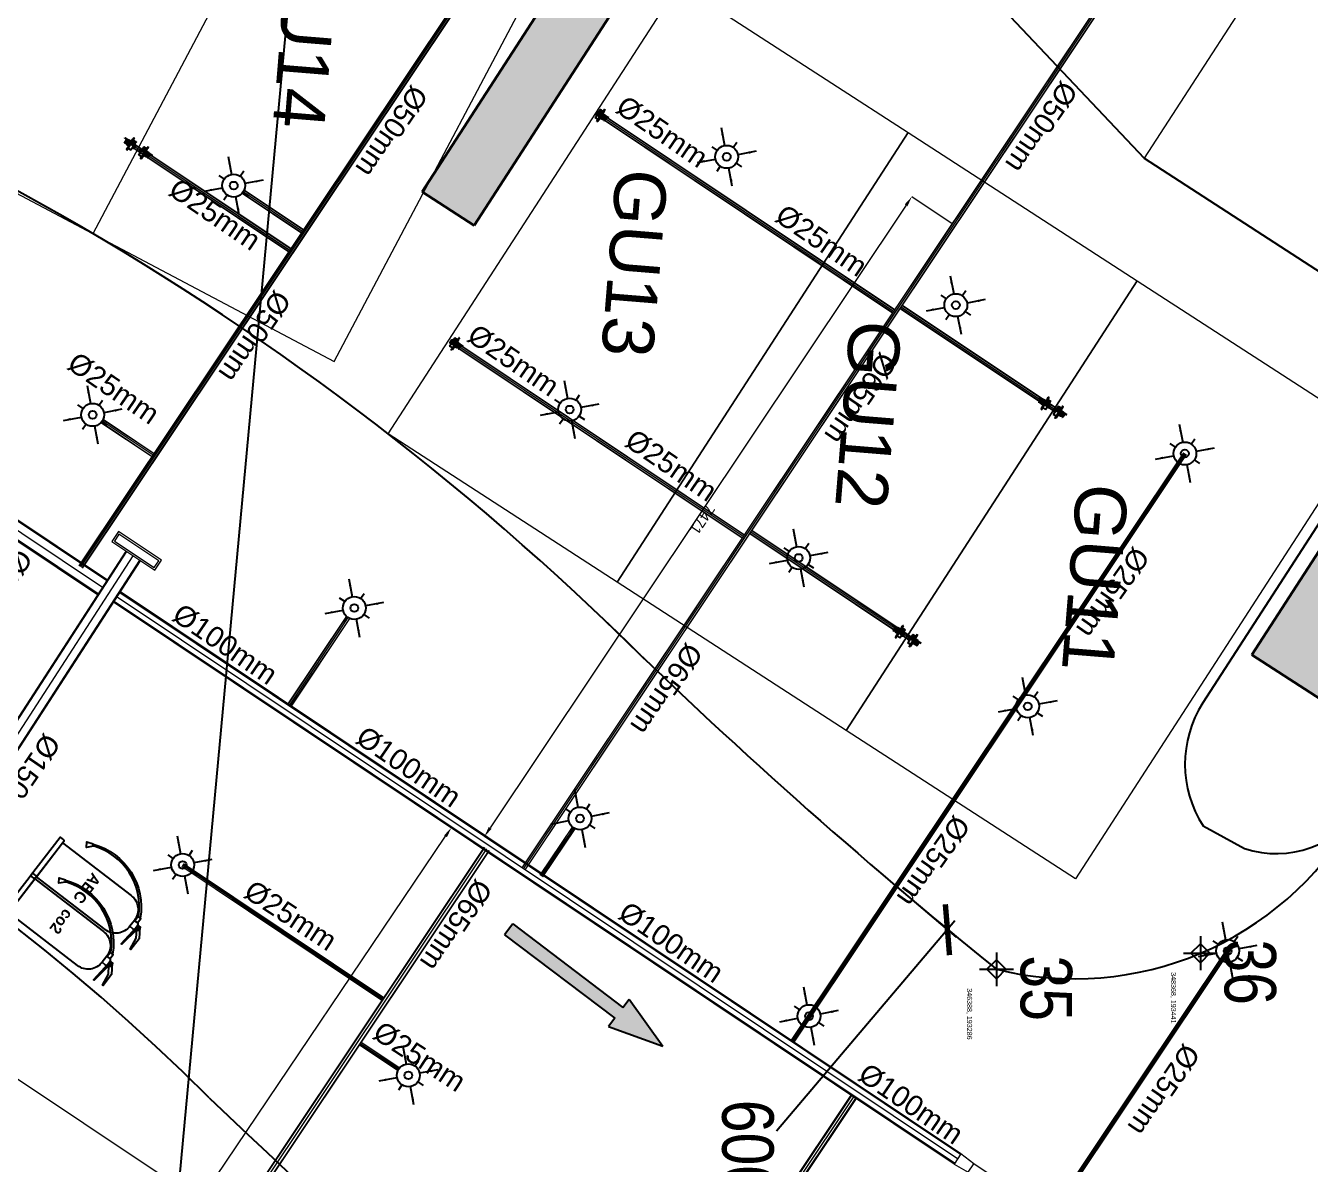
# Model space of a CAD drawing. Header units: inches. Extents: x 257070 to 799932, y -17980 to 269260.
# Drawn here: x 336961 to 349436, y 191393 to 202446 of the extents above; entities that cross this region are included whole.
import ezdxf

# ---------------------------------------------------------------- set-up
doc = ezdxf.new("R2010")
doc.units = ezdxf.units.IN
doc.header["$MEASUREMENT"] = 0
doc.header["$PDMODE"] = 99
doc.header["$PDSIZE"] = 100
for name, color, linetype in [('0-AES-F-SPRINKLER', 10, 'Continuous'), ('0-F-AES-FIRE EXTINGUISHER', 1, 'Continuous'), ("0_AES_DUCT MARKING'", 53, 'Continuous'), ('basement-1 r.c.c.$0$DSP_R.C.C. HATCH', 253, 'Continuous'), ('basement1_AP$0$A-_ROAD----_E-_-', 2, 'Continuous'), ('DSP_MISCELANEOUS', 252, 'Continuous'), ('DSP_TREE CO-ORDINATES', 206, 'Continuous')]:
    doc.layers.add(name, color=color, linetype=linetype)
for name, color, linetype, lineweight in [('0-AES-F-SPRINKLER PIPE', 10, 'Continuous', 15), ('07--DIM-2', 2, 'Continuous', 25), ('E--CONCRETE-4', 4, 'Continuous', 40), ('E--CONCRETE-SHADE', 253, 'Continuous', 20)]:
    doc.layers.add(name, color=color, linetype=linetype, lineweight=lineweight)
doc.layers.add('CORE - G', color=7, linetype='Continuous', lineweight=9, true_color=0xf4e08b)
doc.styles.add('CG', font='GOTHICB.TTF')
doc.styles.get("Standard").update_dxf_attribs({"font": 'arial.ttf'})
doc.styles.add('TEXT style 175', font='GOTHIC.TTF')
doc.styles.add('TEXT style 200', font='ARIALN.TTF')
doc.styles.add('TEXT style 75', font='ARIALN.TTF')
doc.dimstyles.new('75', dxfattribs={"dimscale": 1.5, "dimtxt": 200, "dimasz": 113, "dimexe": 113, "dimexo": 0, "dimgap": 25, "dimtad": 0, "dimdec": 0, "dimrnd": 5, "dimzin": 0, "dimdsep": 46, "dimtxsty": 'TEXT style 75', "dimblk": 'ARCHTICK', "dimcen": 0.09, "dimdle": 113, "dimclrd": 8, "dimclre": 8, "dimclrt": 256, "dimadec": 0, "dimazin": 0, "dimtfac": 1, "dimtdec": 0, "dimtofl": 0, "dimtmove": 1, "dimatfit": 3, "dimldrblk": 'OPEN90', "dimfxl": 0, "dimtolj": 1, "dimtzin": 0, "dimarcsym": 0})
doc.dimstyles.new('AES-PLUMBING', dxfattribs={"dimtxt": 100, "dimasz": 100, "dimexe": 0, "dimexo": 0, "dimgap": 0.01, "dimtad": 1, "dimdec": 0, "dimdsep": 46, "dimtxsty": 'Standard', "dimcen": 10, "dimclrd": 7, "dimclre": 7, "dimclrt": 7, "dimadec": 0, "dimazin": 0, "dimtfac": 1, "dimtdec": 0, "dimtmove": 0, "dimatfit": 3, "dimfxl": 1, "dimlwd": -1, "dimlwe": -1, "dimarcsym": 1})
doc.dimstyles.new('ISO-25', dxfattribs={"dimtxt": 2.5, "dimasz": 2.5, "dimexe": 1.25, "dimexo": 0.625, "dimtad": 1, "dimtxsty": 'Standard', "dimcen": 2.5, "dimadec": 0, "dimazin": 0, "dimtfac": 1, "dimtmove": 0, "dimatfit": 3, "dimfxl": 1, "dimarcsym": 0})

# ---------------------------------------------------------------- blocks, each defined once
blk = doc.blocks.new('_ArchTick')
at = {"color": 0, "linetype": 'ByBlock', "const_width": 0.15}
blk.add_lwpolyline([(-0.5, -0.5), (0.5, 0.5)], dxfattribs=at)
blk = doc.blocks.new('*D261')
at = {"layer": '07--DIM-2', "color": 251, "lineweight": -2, "ltscale": 1000, "transparency": 16777216}
for p, q in [((345421, 194086), (345998, 193597)), ((345985, 193756), (344251, 191713)), ((341957, 189009), (343691, 191052)), ((341540, 189511), (342116, 189022))]:
    blk.add_line(p, q, dxfattribs=at)
at = {"layer": 'DEFPOINTS', "color": 0, "ltscale": 1000, "transparency": 16777216}
for p in [(345421, 194086, 0), (345912, 193670), (341540, 189511, 0)]:
    blk.add_point(p, dxfattribs=at)
at = {"layer": '07--DIM-2', "color": 251, "lineweight": -2, "ltscale": 1000, "transparency": 16777216, "xscale": 350, "yscale": 350, "zscale": 350}
for p, rotation in [((345912, 193670), 49.68983864817059), ((342030, 189095), 229.6898386481706)]:
    blk.add_blockref('_ArchTick', p, dxfattribs=dict(at, rotation=rotation))
at = {"layer": '07--DIM-2', "ltscale": 1000, "transparency": 16777216, "insert": (343971, 191382), "char_height": 500, "attachment_point": 5, "rotation": 270, "style": 'TEXT style 75'}
blk.add_mtext('\\A1;6000', dxfattribs=at)
blk = doc.blocks.new('_Open90')
at = {"color": 0, "linetype": 'ByBlock', "lineweight": -2}
for p, q in [((-0.5, 0.5), (0, 0)), ((0, 0), (-1, 0)), ((0, 0), (-0.5, -0.5))]:
    blk.add_line(p, q, dxfattribs=at)
blk = doc.blocks.new('basement1_AP$0$AR-DIR-A')
h = blk.add_hatch()
h.set_pattern_fill('ANSI31', color=8)
h.paths.add_polyline_path([(158, -458), (26, -458), (26, -1800), (-74, -1800), (92, -2335), (258, -1800), (158, -1800)])
at = {"layer": 'DSP_MISCELANEOUS', "color": 8}
for p, q in [((158, -458), (26, -458)), ((26, -458), (26, -1800)), ((158, -458), (158, -1800)), ((26, -1800), (-74, -1800)), ((-74, -1800), (92, -2335)), ((258, -1800), (92, -2335)), ((158, -1800), (258, -1800))]:
    blk.add_line(p, q, dxfattribs=at)
blk = doc.blocks.new('*U473')
at = {"layer": 'DSP_TREE CO-ORDINATES', "color": 162}
for p, q in [((0, -329), (0, 329)), ((-329, 0), (329, 0))]:
    blk.add_line(p, q, dxfattribs=at)
at = {"layer": 'DSP_TREE CO-ORDINATES', "color": 162, "ltscale": 3.5}
blk.add_lwpolyline([(-185, 0), (0, 185), (185, 0), (0, -184), (-185, 0)], dxfattribs=at)
at = {"layer": 'DEFPOINTS', "style": 'TEXT style 175'}
blk.add_attdef('CORDINATE', (367, -572), '', height=100, dxfattribs=at)
at = {"layer": 'DSP_TREE CO-ORDINATES', "color": 164, "style": 'TEXT style 200'}
blk.add_attdef('NO.', (-270, 470), '', height=1000, dxfattribs=at)
blk = doc.blocks.new('*U475')
at = {"layer": 'DSP_TREE CO-ORDINATES', "color": 162}
for p, q in [((0, -329), (0, 329)), ((-329, 0), (329, 0))]:
    blk.add_line(p, q, dxfattribs=at)
at = {"layer": 'DSP_TREE CO-ORDINATES', "color": 162, "ltscale": 3.5}
blk.add_lwpolyline([(-185, 0), (0, 185), (185, 0), (0, -184), (-185, 0)], dxfattribs=at)
at = {"layer": 'DEFPOINTS', "style": 'TEXT style 175'}
blk.add_attdef('CORDINATE', (367, -572), '', height=100, dxfattribs=at)
at = {"layer": 'DSP_TREE CO-ORDINATES', "color": 164, "style": 'TEXT style 200'}
blk.add_attdef('NO.', (-270, 470), '', height=1000, dxfattribs=at)
blk = doc.blocks.new('A$C3CA070F1')
at = {"layer": '0-AES-F-SPRINKLER'}
h = blk.add_hatch(dxfattribs=at)
h.set_pattern_fill('ANSI31', color=3, scale=0.196883, angle=-34.2335, style=0)
h.set_pattern_definition([(100.766483, (49937.1607, 174049.7081), (1.474466316, 0.280375668), [])])
edge = h.paths.add_edge_path()
edge.add_line((-1, 85), (-1, 84))
edge.add_line((-1, 84), (-6, 84))
edge.add_ellipse((-7, 82), major_axis=(-1.42, -0.27), ratio=1, start_angle=257, end_angle=315)
edge.add_line((-8, 83), (-15, 72))
edge.add_ellipse((-12, 70), major_axis=(-4.25, -0.81), ratio=1, start_angle=-45, end_angle=45)
edge.add_line((-14, 66), (14, 47))
edge.add_line((14, 47), (13, 46))
edge.add_line((13, 46), (-15, 65))
edge.add_ellipse((-12, 70), major_axis=(-5.52, -1.05), ratio=1, start_angle=-45, end_angle=45, ccw=False)
edge.add_line((-16, 73), (-9, 84))
edge.add_ellipse((-7, 82), major_axis=(-2.69, -0.51), ratio=1, start_angle=257, end_angle=315, ccw=False)
edge.add_line((-6, 85), (-1, 85))
h = blk.add_hatch(dxfattribs=at)
h.set_pattern_fill('ANSI31', color=3, scale=0.196883, angle=-124.2335, style=0)
h.set_pattern_definition([(190.766483, (49937.1607, 174049.7081), (-0.280375668, 1.474466316), [])])
edge = h.paths.add_edge_path()
edge.add_line((-1, 54), (7, 48))
edge.add_line((7, 48), (8, 49))
edge.add_line((8, 49), (0, 55))
edge.add_ellipse((-2, 52), major_axis=(-0.69, 3.63), ratio=1, start_angle=315, end_angle=405)
edge.add_line((-6, 54), (-14, 41))
edge.add_ellipse((-11, 39), major_axis=(-0.69, 3.63), ratio=1, start_angle=45, end_angle=135)
edge.add_line((-13, 36), (-9, 33))
edge.add_ellipse((-10, 32), major_axis=(-0.27, 1.42), ratio=1, start_angle=225, end_angle=315, ccw=False)
edge.add_line((-9, 31), (-10, 30))
edge.add_line((-10, 30), (-8, 29))
edge.add_line((-8, 29), (-7, 30))
edge.add_ellipse((-10, 32), major_axis=(-3.3, -0.63), ratio=1, start_angle=135, end_angle=225)
edge.add_line((-8, 35), (-12, 38))
edge.add_ellipse((-11, 39), major_axis=(-1.75, -0.33), ratio=1, start_angle=-45, end_angle=45, ccw=False)
edge.add_line((-13, 40), (-4, 53))
edge.add_ellipse((-2, 52), major_axis=(-1.75, -0.33), ratio=1, start_angle=225, end_angle=315, ccw=False)
at = {"layer": '0-AES-F-SPRINKLER', "color": 3}
for p, q in [((-98, 39), (-97, 43)), ((-98, 38), (-98, 39)), ((-98, 39), (-98, 39)), ((-98, 39), (-98, 39)), ((-98, 37), (-98, 38)), ((-98, 38), (-98, 38)), ((-98, 38), (-98, 38)), ((-98, 38), (-98, 38)), ((-98, 38), (-98, 38)), ((-98, 38), (-98, 38)), ((-98, 38), (-98, 38)), ((-98, 38), (-98, 38)), ((-98, 38), (-98, 38)), ((-98, 38), (-98, 38)), ((-96, 37), (-98, 37)), ((-98, 37), (-98, 37)), ((-98, 37), (-98, 37)), ((-98, 37), (-98, 37)), ((-98, 37), (-98, 37)), ((-98, 37), (-98, 37)), ((-98, 37), (-98, 37)), ((-98, 37), (-98, 37)), ((-98, 37), (-98, 37)), ((-98, 37), (-98, 37)), ((-98, 37), (-98, 37)), ((-98, 37), (-98, 37)), ((-98, 37), (-98, 37)), ((-98, 37), (-98, 37)), ((-98, 37), (-98, 37)), ((-98, 37), (-98, 37)), ((-98, 37), (-98, 37)), ((-97, 37), (-98, 37)), ((-98, 37), (-98, 37)), ((-98, 37), (-98, 37)), ((-98, 37), (-98, 37)), ((-98, 37), (-98, 37)), ((-98, 37), (-98, 37)), ((-98, 37), (-98, 37)), ((-98, 37), (-98, 37)), ((-98, 37), (-98, 37)), ((-98, 37), (-98, 37)), ((-98, 37), (-98, 37)), ((-98, 37), (-98, 37)), ((-98, 37), (-98, 37)), ((-98, 37), (-98, 37)), ((-97, 45), (-79, 71)), ((-96, 40), (-97, 40)), ((-97, 40), (-97, 40)), ((-97, 40), (-97, 40)), ((-97, 40), (-97, 39)), ((-97, 39), (-97, 39)), ((-97, 39), (-97, 39)), ((-97, 39), (-97, 39)), ((-97, 39), (-97, 39)), ((-97, 39), (-97, 39)), ((-97, 39), (-97, 39)), ((-97, 39), (-97, 39)), ((-97, 39), (-97, 38)), ((-97, 38), (-97, 38)), ((-97, 38), (-97, 38)), ((-97, 38), (-97, 38)), ((-97, 38), (-97, 38)), ((-97, 38), (-97, 38)), ((-97, 38), (-97, 38)), ((-97, 38), (-97, 38)), ((-97, 38), (-97, 38)), ((-97, 38), (-97, 38)), ((-97, 38), (-97, 38)), ((-97, 38), (-97, 37)), ((-97, 37), (-97, 37)), ((-97, 37), (-97, 37)), ((-97, 37), (-97, 37)), ((-95, 46), (-96, 42)), ((-96, 42), (-96, 42)), ((-96, 42), (-96, 41)), ((-96, 41), (-96, 41)), ((-96, 41), (-96, 41)), ((-96, 41), (-96, 41)), ((-96, 41), (-96, 41)), ((-96, 41), (-96, 41)), ((-96, 41), (-96, 41)), ((-96, 41), (-96, 41)), ((-96, 41), (-96, 41)), ((-96, 41), (-96, 40)), ((-96, 40), (-96, 40)), ((-96, 40), (-96, 40)), ((-96, 40), (-96, 40)), ((-96, 40), (-96, 40)), ((-95, 37), (-96, 37)), ((-96, 37), (-96, 37)), ((-96, 37), (-96, 37)), ((-96, 37), (-96, 37)), ((-96, 37), (-96, 37)), ((-94, 38), (-95, 38)), ((-95, 38), (-95, 38)), ((-95, 38), (-95, 38)), ((-95, 38), (-95, 38)), ((-95, 38), (-95, 38)), ((-95, 38), (-95, 38)), ((-95, 38), (-95, 38)), ((-95, 38), (-95, 38)), ((-95, 38), (-95, 38)), ((-95, 38), (-95, 37)), ((-95, 37), (-95, 37)), ((-95, 37), (-95, 37)), ((-95, 37), (-95, 37)), ((-95, 37), (-95, 37)), ((-95, 37), (-95, 37)), ((-95, 37), (-95, 37)), ((-95, 37), (-95, 37)), ((-95, 37), (-95, 37)), ((-95, 37), (-95, 37)), ((-95, 37), (-95, 37)), ((-95, 37), (-95, 37)), ((-95, 37), (-95, 37)), ((-95, 37), (-95, 37)), ((-95, 37), (-95, 37)), ((-95, 37), (-95, 37)), ((-95, 37), (-95, 37)), ((-94, 88), (-93, 90)), ((-72, 73), (-94, 88)), ((-94, 43), (-94, 48)), ((-93, 43), (-94, 43)), ((-94, 43), (-94, 43)), ((-94, 43), (-94, 43)), ((-94, 43), (-94, 43)), ((-94, 43), (-94, 43)), ((-94, 43), (-94, 41)), ((-94, 43), (-94, 43)), ((-94, 43), (-94, 43)), ((-94, 43), (-94, 43)), ((-94, 43), (-94, 43)), ((-94, 43), (-94, 43)), ((-94, 43), (-94, 43)), ((-94, 43), (-94, 43)), ((-94, 43), (-94, 43)), ((-94, 43), (-94, 43)), ((-94, 43), (-94, 43)), ((-94, 43), (-94, 43)), ((-94, 41), (-94, 41)), ((-94, 41), (-94, 41)), ((-94, 41), (-94, 41)), ((-94, 41), (-94, 41)), ((-94, 41), (-94, 41)), ((-94, 41), (-94, 41)), ((-94, 41), (-94, 41)), ((-94, 41), (-94, 40)), ((-94, 40), (-94, 40)), ((-94, 40), (-94, 40)), ((-94, 40), (-94, 40)), ((-94, 40), (-94, 40)), ((-94, 40), (-94, 40)), ((-94, 40), (-94, 40)), ((-94, 40), (-94, 40)), ((-94, 40), (-94, 39)), ((-94, 39), (-94, 39)), ((-94, 39), (-94, 39)), ((-94, 39), (-94, 39)), ((-94, 39), (-94, 39)), ((-94, 39), (-94, 39)), ((-94, 39), (-94, 39)), ((-94, 39), (-94, 39)), ((-94, 39), (-94, 38)), ((-93, 90), (-59, 67)), ((-93, 47), (-93, 49)), ((-91, 47), (-93, 43)), ((-93, 46), (-93, 47)), ((-92, 46), (-93, 46)), ((-93, 46), (-93, 46)), ((-93, 46), (-93, 46)), ((-93, 46), (-93, 46)), ((-93, 46), (-93, 46)), ((-93, 46), (-93, 46)), ((-93, 46), (-93, 46)), ((-93, 46), (-93, 46)), ((-93, 46), (-93, 46)), ((-93, 46), (-93, 46)), ((-93, 46), (-93, 46)), ((-93, 46), (-93, 46)), ((-93, 46), (-93, 46)), ((-93, 46), (-93, 46)), ((-93, 46), (-93, 46)), ((-93, 46), (-93, 46)), ((-93, 46), (-93, 46)), ((-93, 46), (-93, 46)), ((-93, 46), (-93, 46)), ((-93, 46), (-93, 46)), ((-91, 42), (-93, 43)), ((-93, 43), (-93, 43)), ((-93, 43), (-93, 43)), ((-93, 43), (-93, 43)), ((-93, 43), (-93, 43)), ((-93, 43), (-93, 43)), ((-93, 43), (-93, 43)), ((-93, 43), (-93, 43)), ((-93, 43), (-93, 43)), ((-93, 43), (-93, 43)), ((-93, 43), (-93, 43)), ((-93, 43), (-93, 43)), ((-93, 43), (-93, 43)), ((-93, 43), (-93, 43)), ((-93, 43), (-93, 43)), ((-93, 43), (-93, 43)), ((-93, 43), (-93, 43)), ((-93, 43), (-93, 43)), ((-93, 43), (-93, 43)), ((-93, 43), (-93, 43)), ((-93, 43), (-93, 43)), ((-93, 43), (-93, 43)), ((-93, 43), (-93, 43)), ((-85, 66), (-92, 55)), ((-90, 50), (-92, 46)), ((-92, 46), (-92, 46)), ((-92, 46), (-92, 46)), ((-92, 46), (-92, 46)), ((-92, 46), (-92, 46)), ((-92, 46), (-92, 46)), ((-90, 47), (-91, 47)), ((-90, 43), (-91, 42)), ((-91, 42), (-91, 42)), ((-91, 42), (-91, 42)), ((-91, 42), (-91, 42)), ((-91, 42), (-91, 42)), ((-91, 42), (-91, 42)), ((-91, 42), (-91, 42)), ((-91, 42), (-91, 42)), ((-91, 42), (-91, 42)), ((-91, 42), (-91, 42)), ((-91, 42), (-91, 42)), ((-91, 42), (-91, 42)), ((-91, 42), (-91, 42)), ((-91, 42), (-91, 42)), ((-91, 42), (-91, 42)), ((-91, 42), (-91, 42)), ((-88, 57), (-90, 49)), ((-89, 54), (-90, 51)), ((-90, 50), (-90, 50)), ((-88, 47), (-90, 43)), ((-90, 47), (-88, 47)), ((-90, 43), (-90, 43)), ((-90, 43), (-90, 43)), ((-90, 43), (-90, 43)), ((-89, 55), (-89, 55)), ((-88, 46), (-88, 47)), ((-87, 59), (-87, 59)), ((-87, 59), (-87, 59)), ((-86, 57), (-87, 49)), ((-87, 49), (-83, 28)), ((-85, 58), (-85, 58)), ((-77, 43), (-85, 49)), ((-83, 28), (-60, 9)), ((-77, 70), (-82, 63)), ((-80, 66), (-82, 67)), ((-45, 31), (-81, -23)), ((-78, 63), (-80, 65)), ((-79, 71), (-77, 70)), ((-71, 26), (-79, 31)), ((-57, 13), (-79, 28)), ((-70, 64), (-78, 63)), ((-78, -29), (-40, 27)), ((-69, 55), (-75, 59)), ((-66, 54), (-74, 42)), ((-74, 42), (-71, 26)), ((-73, 44), (-71, 43)), ((-69, 47), (-72, 43)), ((-71, 43), (-70, 43)), ((-71, 26), (-55, 15)), ((-70, 43), (-66, 49)), ((-66, 50), (-68, 52)), ((-61, 65), (-67, 69)), ((-62, 66), (-67, 65)), ((-50, 57), (-66, 54)), ((-66, 49), (-66, 50)), ((-47, 28), (-63, 40)), ((-59, 67), (-61, 65)), ((-57, 67), (-60, 66)), ((-60, 44), (-42, 32)), ((-50, 57), (-58, 62)), ((-19, 46), (-57, 67)), ((-17, 37), (-55, 63)), ((-29, 42), (-50, 57)), ((-13, 9), (-45, 31)), ((-36, 42), (-44, 30)), ((-43, 33), (-35, 46)), ((-39, -30), (-13, 9)), ((-37, 25), (-28, 38)), ((-35, 41), (-36, 42)), ((-32, 32), (-35, 39)), ((-30, 52), (-16, 73)), ((-29, 20), (-17, 37)), ((-28, 38), (-26, 40)), ((-21, 32), (-28, 37)), ((-23, 16), (-12, 33)), ((-1, 26), (-23, -9)), ((-22, 15), (-12, 31)), ((-9, 32), (-21, 14)), ((2, 24), (-20, -11)), ((-20, -8), (-1, 22)), ((-17, 37), (-19, 46)), ((-19, 13), (-10, 29)), ((-7, 30), (-18, 12)), ((-17, 37), (-17, 37)), ((4, 22), (-17, -13)), ((-17, -10), (1, 20)), ((-16, 73), (-9, 84)), ((-16, 11), (-7, 27)), ((-8, 83), (-15, 72)), ((13, 46), (-15, 65)), ((-4, 28), (-15, 10)), ((-1, 84), (-14, 66)), ((-14, 66), (14, 47)), ((-6, 54), (-14, 41)), ((-12, 33), (-14, 33)), ((-14, -15), (7, 20)), ((-14, -12), (4, 18)), ((-13, 40), (-4, 53)), ((-13, 36), (-9, 33)), ((-13, 9), (-4, 24)), ((-2, 34), (-12, 41)), ((-8, 35), (-12, 38)), ((-12, 31), (-12, 33)), ((-9, 32), (-12, 31)), ((7, 16), (-11, -13)), ((-10, 29), (-9, 32)), ((-9, 31), (-10, 30)), ((-7, 30), (-10, 29)), ((-10, 30), (-8, 29)), ((9, 17), (-10, -14)), ((-9, -13), (9, 13)), ((-8, 29), (-7, 30)), ((8, 49), (-7, 27)), ((-7, 27), (-7, 30)), ((-4, 28), (-7, 27)), ((-6, 85), (-1, 85)), ((-1, 84), (-6, 84)), ((5, 44), (-5, 51)), ((-4, 24), (-4, 28)), ((-1, 26), (-4, 24)), ((-1, 85), (-1, 84)), ((-1, 54), (7, 48)), ((13, 46), (-1, 25)), ((-1, 22), (-1, 26)), ((2, 24), (-1, 22)), ((8, 49), (0, 55)), ((1, 20), (2, 24)), ((4, 22), (1, 20)), ((4, 18), (4, 22)), ((7, 20), (4, 18)), ((7, 48), (8, 49)), ((7, 16), (7, 20)), ((9, 17), (7, 16)), ((9, 15), (9, 17)), ((14, 47), (13, 46)), ((-82, -25), (-80, -30)), ((-80, -30), (-78, -29)), ((-66, -11), (-39, -30)), ((-23, -7), (-23, -9)), ((-23, -9), (-20, -8)), ((-20, -8), (-20, -11)), ((-20, -11), (-17, -10)), ((-17, -10), (-17, -13)), ((-17, -13), (-14, -12)), ((-14, -12), (-14, -15)), ((-14, -15), (-11, -13)), ((-11, -13), (-11, -14)), ((-11, -14), (-11, -14))]:
    blk.add_line(p, q, dxfattribs=at)
for centre, major_axis, start_param, end_param in [((-95, 43), (-0.41, 2.13), 0.784914, 1.034983), ((-95, 43), (-2.74, -0.52), -0.560204, -0.324923), ((-93, 46), (-0.51, 2.68), 0.787914, 1.247507), ((-93, 48), (-1.75, -0.33), -0.775969, -0.160442), ((-91, 54), (-0.29, 1.52), 0.785398, 2.356194), ((-92, 49), (-0.33, 1.74), 0.791774, 1.412986), ((-89, 55), (-0.103, 0.54), 0.916881, 1.969618), ((-93, 51), (-3.09, -0.59), 2.526084, 2.789089), ((-95, 50), (-5.72, -1.09), 2.374727, 2.798549), ((-91, 55), (-0.33, 1.74), 4.197625, 4.773282), ((-84, 57), (-3.79, -0.72), -0.784768, -0.363877), ((-93, 50), (-5.72, -1.09), 2.377207, 2.798549), ((-80, 54), (-1.57, 8.26), 0.010205, 0.785398), ((-84, 56), (-0.35, 1.85), 0.785501, 1.132999), ((-83, 65), (-1.52, -0.29), 3.926991, 5.497787), ((-80, 54), (-5.9, -1.12), 4.155645, 5.497787), ((-80, 54), (-8.26, -1.57), 4.155621, 4.722594), ((-75, 68), (-8.26, -1.57), 1.014052, 3.151797), ((-75, 63), (-2.79, -0.53), -0.113999, 0.093951), ((-75, 68), (-1.12, 5.9), 2.584882, 5.497787), ((-75, 46), (-0.53, 2.79), 2.356194, 3.926991), ((-75, 68), (-1.57, 8.26), 4.722594, 5.497787), ((-70, 53), (-2.79, -0.53), 2.356194, 3.926991), ((-65, 44), (-3.72, -0.71), -0.403281, 1.321745), ((-65, 44), (-0.71, 3.72), 4.96144, 6.686466), ((-65, 37), (-0.56, 2.96), 5.497794, 6.034125), ((-59, 47), (-2.96, -0.56), 0.24906, 0.785391), ((-60, 60), (-2.83, -0.54), 3.926991, 4.712389), ((-33, 40), (-0.45, 2.36), 0.803442, 1.867502), ((-30, 39), (-2.79, -0.53), 2.356194, 3.926991), ((-24, 39), (-0.53, 2.79), 5.497787, 7.068583), ((-12, 70), (-5.52, -1.05), -0.785398, 0.785398), ((-15, 35), (-0.54, 2.83), 0.785398, 3.403392), ((-12, 70), (-4.25, -0.81), -0.785398, 0.785398), ((-11, 39), (-0.69, 3.63), 0.785398, 2.356194), ((-11, 39), (-1.75, -0.33), -0.785398, 0.785398), ((-7, 82), (-2.69, -0.51), 4.485496, 5.497787), ((-10, 32), (-0.27, 1.42), 3.926991, 5.497787), ((-7, 82), (-1.42, -0.27), 4.485496, 5.497787), ((-10, 32), (-3.3, -0.63), 2.356194, 3.926991), ((-2, 52), (-0.69, 3.63), 5.497787, 7.068583), ((-2, 52), (-1.75, -0.33), 3.926991, 5.497787), ((6, 14), (-0.54, 2.83), 3.926991, 4.712389), ((-79, -24), (-0.51, 2.69), 0.785398, 1.797689), ((-11, -11), (-2.83, -0.54), 1.570796, 2.356194)]:
    blk.add_ellipse(centre, major_axis=major_axis, ratio=1, start_param=start_param, end_param=end_param, dxfattribs=at)
at = {"layer": '0-AES-F-SPRINKLER', "color": 3, "extrusion": (0, 0, -1)}
for centre, major_axis, start_param, end_param in [((-86, 47), (-0.53, 2.79), -0.113999, 0.785398), ((-77, 34), (-0.54, 2.83), 3.926991, 4.712389)]:
    blk.add_ellipse(centre, major_axis=major_axis, ratio=1, start_param=start_param, end_param=end_param, dxfattribs=at)
blk = doc.blocks.new('*D658')
at = {"layer": '0-AES-F-SPRINKLER PIPE', "color": 7, "ltscale": 1000, "transparency": 16777216}
for p, q in [((345959, 200524), (345566, 200786)), ((345511, 200703), (341471, 194658)), ((341808, 194312), (341416, 194575))]:
    blk.add_line(p, q, dxfattribs=at)
for points in [[(345524, 200694), (345497, 200712), (345566, 200786)], [(341485, 194649), (341457, 194667), (341416, 194575)]]:
    blk.add_solid(points, dxfattribs=at)
at = {"layer": 'DEFPOINTS', "color": 0, "ltscale": 1000, "transparency": 16777216}
for p in [(345959, 200524, 0), (341416, 194575), (341808, 194312, 0)]:
    blk.add_point(p, dxfattribs=at)
at = {"layer": '0-AES-F-SPRINKLER PIPE', "color": 7, "ltscale": 1000, "transparency": 16777216, "insert": (343533, 197653), "char_height": 100, "attachment_point": 5, "rotation": 236.2486}
blk.add_mtext('7471', dxfattribs=at)
blk = doc.blocks.new('*D659')
at = {"layer": '0-AES-F-SPRINKLER PIPE', "color": 7, "ltscale": 1000, "transparency": 16777216}
for p, q in [((341445, 194423), (341094, 194660)), ((334791, 185316), (341038, 194577)), ((335086, 184996), (334735, 185234))]:
    blk.add_line(p, q, dxfattribs=at)
for points in [[(341052, 194568), (341024, 194586), (341094, 194660)], [(334804, 185307), (334777, 185326), (334735, 185234)]]:
    blk.add_solid(points, dxfattribs=at)
at = {"layer": 'DEFPOINTS', "color": 0, "ltscale": 1000, "transparency": 16777216}
for p in [(341094, 194660), (341445, 194423, 0), (335086, 184996, 0)]:
    blk.add_point(p, dxfattribs=at)
at = {"layer": '0-AES-F-SPRINKLER PIPE', "color": 7, "ltscale": 1000, "transparency": 16777216, "insert": (337957, 189918), "char_height": 100, "attachment_point": 5, "rotation": 235.9967}
blk.add_mtext('11371', dxfattribs=at)
blk = doc.blocks.new('A$C38B57D14')
at = {"color": 1}
for points in [[(331, 896.2), (325.1, 903.8), (325.1, 915.6), (402.4, 967.6), (507.6, 967.6), (508.4, 961.7), (412.4, 947.3), (356.4, 908.4), (344.9, 896.2), (331, 896.2)], [(356.4, 908.4), (518.9, 886.4), (518.2, 881.3), (344.9, 896.2)]]:
    blk.add_lwpolyline(points, dxfattribs=at)
for points in [[(325.1, 896.2), (356.4, 896.2), (356.4, 920.5), (325.1, 920.5)], [(311.4, 882.4), (269.9, 882.4), (269.9, 855.8), (311.4, 855.8)], [(34.7, 235), (51.3, 246.7), (89, 211), (54.8, 187.1)]]:
    blk.add_lwpolyline(points, close=True, dxfattribs=at)
blk.add_lwpolyline([(269.9, 858.3, 0.380099), (48.4, 244.6), (37.2, 236.7, -0.385151), (269.9, 876.8)], format="xyb", dxfattribs=at)
for points in [[(311.4, 851.3), (370.1, 851.3, -0.414214), (507.3, 714.2), (507.3, 41.9), (174.3, 41.9), (174.3, 714.2, -0.414214)], [(311.4, 851.3), (370.1, 851.3), (370.1, 882.4, 0.414214), (356.4, 896.2), (325.1, 896.2, 0.414214), (311.4, 882.4)], [(161, 41.9), (520.6, 41.9, -0.414214), (528.6, 33.8), (528.6, 0), (152.9, 0), (152.9, 33.8, -0.414214)]]:
    blk.add_lwpolyline(points, format="xyb", close=True, dxfattribs=at)
blk.add_circle((340.8, 908.4), 7.79, dxfattribs=at)
at = {"color": 7, "style": 'CG'}
blk.add_text('ABC', height=88.5, dxfattribs=at).set_placement((211.4, 364.3))
blk = doc.blocks.new('A$C1C2B0A82')
at = {"color": 1}
for points in [[(414, 1120), (407, 1130), (407, 1145), (503, 1209), (635, 1209), (636, 1202), (516, 1184), (446, 1135), (431, 1120), (414, 1120)], [(446, 1135), (649, 1108), (648, 1102), (431, 1120)]]:
    blk.add_lwpolyline(points, dxfattribs=at)
for points in [[(407, 1120), (446, 1120), (446, 1151), (407, 1151)], [(389, 1103), (338, 1103), (338, 1070), (389, 1070)], [(44, 294), (64, 308), (111, 264), (69, 234)]]:
    blk.add_lwpolyline(points, close=True, dxfattribs=at)
blk.add_lwpolyline([(338, 1073, 0.380099), (61, 306), (47, 296, -0.385151), (338, 1096)], format="xyb", dxfattribs=at)
for points in [[(389, 1064), (463, 1064, -0.414214), (634, 893), (634, 52), (218, 52), (218, 893, -0.414214)], [(389, 1064), (463, 1064), (463, 1103, 0.414214), (446, 1120), (407, 1120, 0.414214), (389, 1103)], [(201, 52), (651, 52, -0.414214), (661, 42), (661, 0), (191, 0), (191, 42, -0.414214)]]:
    blk.add_lwpolyline(points, format="xyb", close=True, dxfattribs=at)
blk.add_circle((426, 1135), 9.74, dxfattribs=at)
at = {"color": 7, "style": 'CG'}
blk.add_text('co2', height=110.6, dxfattribs=at).set_placement((264, 455))
blk = doc.blocks.new('*U603')
at = {"layer": '0-AES-F-SPRINKLER'}
for p, q in [((171672, 56809), (171672, 56871)), ((171562, 56699), (171500, 56699)), ((171783, 56699), (171845, 56699)), ((171672, 56588), (171672, 56526))]:
    blk.add_line(p, q, dxfattribs=at)
for radius in [111, 37.8]:
    blk.add_circle((171672, 56699), radius, dxfattribs=at)
at = {"layer": '0-AES-F-SPRINKLER PIPE'}
for points, override in [([(171468, 56903), (171594, 56777)], {"dimasz": 70, "dimtad": 0, "dimfxl": 13, "dimarcsym": 1}), ([(171877, 56903), (171751, 56777)], {"dimasz": 70, "dimtad": 0, "dimfxl": 13, "dimarcsym": 1}), ([(171468, 56494), (171594, 56620)], {"dimasz": 70, "dimtad": 0, "dimfxl": 13, "dimarcsym": 1}), ([(171877, 56494), (171751, 56620)], {"dimasz": 70, "dimgap": 0.625, "dimtad": 0, "dimfxl": 13, "dimarcsym": 1})]:
    blk.add_leader(points, dimstyle='ISO-25', override=override, dxfattribs=at)

msp = doc.modelspace()

# ---------------------------------------------------------------- hatches: boundary and pattern name
at = {"layer": 'E--CONCRETE-SHADE', "ltscale": 3.5}
h = msp.add_hatch(color=8, dxfattribs=at)
h.dxf.hatch_style = 1
h.paths.add_polyline_path([(350528.6, 196695.1), (349521.1, 197347.1), (348869.2, 196339.6), (349876.6, 195687.7)])

# ---------------------------------------------------------------- linework, layer by layer
at = {"layer": '0-AES-F-SPRINKLER PIPE', "ltscale": 1000}
for points in [[(337480.4, 197202), (346549.8, 210774.6)], [(337482.9, 197200.4), (346552.3, 210772.9)], [(337496.2, 197191.5), (346565.6, 210764)], [(337509.5, 197182.6), (346578.9, 210755.1)], [(337512, 197180.9), (346581.4, 210753.5)]]:
    msp.add_lwpolyline(points, dxfattribs=at)
at = {"layer": '0-AES-F-SPRINKLER PIPE', "ltscale": 1000, "elevation": 0}
for points in [[(341780.6, 194270.8), (352417.5, 210189.2)], [(341783.1, 194269.2), (352420, 210187.5)], [(341796.4, 194260.3), (352433.3, 210178.6)], [(341809.7, 194251.4), (352446.6, 210169.7)], [(341812.2, 194249.7), (352449.1, 210168.1)], [(345398.6, 199685.2), (342512.6, 201613.7)], [(345400.3, 199687.7), (342514.3, 201616.2)], [(345379.2, 199656.1), (342493.2, 201584.6)], [(345380.8, 199658.6), (342494.8, 201587.1)], [(345389.7, 199671.9), (342503.7, 201600.4)], [(339516.1, 200248.6), (338009.9, 201255.1)], [(339517.8, 200251.1), (338011.5, 201257.6)], [(339526.7, 200264.4), (338020.4, 201270.9)], [(339535.6, 200277.7), (338029.3, 201284.2)], [(339537.3, 200280.2), (338031, 201286.7)], [(339642.9, 200428.7), (339061.4, 200817.3)], [(339644.5, 200431.2), (339063.4, 200819.5)], [(339653.4, 200444.5), (339073.3, 200832.2)], [(339662.3, 200457.8), (339081.2, 200846.1)], [(339664, 200460.3), (339082.5, 200848.9)], [(346963.2, 198735.7), (345474.5, 199730.5)], [(337706.3, 196993.4), (333795, 199606.9)], [(337747.9, 197055.7), (333836.7, 199669.3)], [(337753.5, 197064), (333842.3, 199677.6)], [(346942.1, 198704.1), (345453.4, 199698.9)], [(346943.8, 198706.6), (345455.1, 199701.4)], [(346952.6, 198719.9), (345464, 199714.7)], [(346961.5, 198733.2), (345472.9, 199728)], [(337659, 196922.7), (333747.8, 199536.2)], [(337664.6, 196931), (333753.4, 199544.6)], [(343918.6, 197470.3), (341079.4, 199367.5)], [(343920.2, 197472.8), (341081.1, 199370)], [(343929.1, 197486.1), (341090, 199383.3)], [(343938, 197499.4), (341098.8, 199396.6)], [(343939.7, 197501.9), (341100.5, 199399.1)], [(338206.7, 198289), (337710.4, 198620.6)], [(338208.4, 198291.5), (337711.7, 198623.4)], [(338187.3, 198259.9), (337690.6, 198591.8)], [(338188.9, 198262.4), (337692.7, 198594)], [(338197.8, 198275.7), (337702.5, 198606.7)], [(348205, 198301.2), (344386.7, 192587.1)], [(348207.4, 198299.5), (344389.2, 192585.5)], [(348217.8, 198292.6), (344399.6, 192578.5)], [(348228.2, 198285.6), (344410, 192571.6)], [(348230.7, 198284), (344412.5, 192569.9)], [(345528.3, 196487), (343992.8, 197513)], [(345530, 196489.5), (343994.5, 197515.5)], [(345538.9, 196502.8), (344003.4, 197528.8)], [(345547.8, 196516.1), (344012.3, 197542.1)], [(345549.4, 196518.6), (344013.9, 197544.6)], [(334716.4, 192375.4), (337934.8, 197346.3)], [(334724.7, 192369.9), (337943.1, 197340.7)], [(334787.7, 192329.2), (338005.5, 197299.1)], [(334850.7, 192288.4), (338067.8, 197257.4)], [(334859.1, 192283), (338076.1, 197251.8)], [(346010, 191444.7), (337847.6, 196898.9)], [(346037.8, 191486.3), (337875.4, 196940.5)], [(346043.3, 191494.6), (337881, 196948.8)], [(345976.7, 191394.8), (337814.3, 196849)], [(345982.2, 191403.1), (337819.9, 196857.3)], [(340075.2, 196712.4), (339500.5, 195852.2)], [(340077.5, 196710.3), (339502.9, 195850.5)], [(340090.1, 196700.5), (339516.3, 195841.6)], [(340104.1, 196692.5), (339529.6, 195832.7)], [(340106.8, 196691.3), (339532.1, 195831.1)], [(341957.4, 194199), (342270.1, 194666.9)], [(341959.9, 194197.3), (342272.4, 194665)], [(341970.3, 194190.4), (342282.4, 194657.4)], [(341980.7, 194183.4), (342293.2, 194651.1)], [(341983.2, 194181.8), (342295.9, 194649.7)], [(341411.7, 194471.1), (330535.7, 178195)], [(341415.8, 194468.3), (330539.9, 178192.2)], [(341436.6, 194454.4), (330560.7, 178178.3)], [(341457.4, 194440.5), (330581.5, 178164.4)], [(341461.5, 194437.7), (330585.6, 178161.6)], [(338476.4, 194285.5), (340419.9, 192986.8)], [(338478.1, 194288), (340421.5, 192989.3)], [(338485, 194298.4), (340428.5, 192999.7)], [(338492, 194308.7), (340435.4, 193010.1)], [(338493.6, 194311.2), (340437.1, 193012.6)], [(346905.2, 190904.2), (348621, 193472)], [(346907.7, 190902.6), (348623.5, 193470.3)], [(346918.1, 190895.6), (348633.9, 193463.4)], [(346928.5, 190888.7), (348644.3, 193456.4)], [(346931, 190887), (348646.8, 193454.7)], [(340202.7, 192553.8), (340577.4, 192303.4)], [(340204.3, 192556.3), (340578.8, 192306.1)], [(340211.3, 192566.7), (340585.1, 192316.9)], [(340218.2, 192577.1), (340592.7, 192326.9)], [(340219.9, 192579.6), (340594.6, 192329.2)], [(344981.3, 192074.3), (334254.7, 176021.6)], [(344985.5, 192071.6), (334258.8, 176018.8)], [(345006.3, 192057.7), (334279.6, 176004.9)], [(345027.1, 192043.8), (334300.4, 175991)], [(345031.2, 192041), (334304.6, 175988.3)], [(352905.3, 186894.9), (346168, 191396.9)]]:
    msp.add_lwpolyline(points, dxfattribs=at)
for points in [[(337861.6, 197535.3), (337796.8, 197438.5), (338214.1, 197159.7), (338278.8, 197256.5)], [(337866.6, 197510.1), (337822, 197443.5), (338209.1, 197184.9), (338253.6, 197251.5)], [(346043.3, 191494.6), (345976.7, 191394.8), (346114.6, 191317), (346168, 191396.9)]]:
    msp.add_lwpolyline(points, close=True, dxfattribs=at)
at = {"layer": "0_AES_DUCT MARKING'", "color": 8, "ltscale": 1000, "elevation": 0}
msp.add_lwpolyline([(382871.4, 145550.2), (359207.8, 149542.2), (352014.4, 150789), (335057, 154640.4), (340402.1, 212269.8), (370135.7, 210518.8), (369602.5, 207000.9), (374671.8, 204130.4), (370214.5, 197493.2), (375636.2, 193382.1), (378257.7, 190692.1), (382265.2, 185269.9), (385374.4, 178905.6), (385114.3, 177722.2), (385164.3, 177118), (385637.4, 176816.9), (385815.7, 176697.7), (383681.6, 173505), (389309.4, 170146.8), (388243.4, 167865), (387643, 164257.8), (387476.5, 160161.5), (386508.8, 156163.9), (382676.6, 145662.8)], dxfattribs=at)
at = {"layer": 'basement-1 r.c.c.$0$DSP_R.C.C. HATCH', "color": 8}
msp.add_trace([(340810.7, 200833.5, 0), (341314.3, 200507.4, 0), (342441.2, 203351.7, 0), (342944.8, 203025.6, 0)], dxfattribs=at)
at = {"layer": 'basement1_AP$0$A-_ROAD----_E-_-', "color": 8, "elevation": 0}
msp.add_lwpolyline([(346181.4, 202896.7), (347821.7, 201160.2), (350636.9, 199337.5), (348392.5, 195871, 0.2940332), (348394.6, 194678.3), (348797.7, 194457.7, 0.3397269), (349945.7, 194865.5), (353626.9, 200558.5), (353628.7, 200554.9), (359820.7, 210111.5, -0.2699587), (361616.8, 211020.5), (365552, 210788.7)], format="xyb", dxfattribs=at)
at = {"layer": 'basement1_AP$0$A-_ROAD----_E-_-', "color": 8}
for centre, radius, start, end in [((323858.6, 177043.1, 0), 27129.2, 45.21221, 168.24385), ((323858.6, 177043.1, 0), 21129.2, 45.21221, 167.2963), ((380134.4, 235003.6, 0), 53658.6, 225.57717, 231.02985), ((329481, 180617.6, 0), 20688.1, 49.46277, 49.46601), ((347143.8, 196339.8, 0), 3146.5, 256.0957, 329.71176), ((380134.4, 235003.6, 0), 59658.6, 226.068971, 241.905566)]:
    msp.add_arc(centre, radius, start, end, dxfattribs=at)
at = {"layer": 'CORE - G', "color": 8, "ltscale": 25, "elevation": 0}
for points in [[(337702.2, 206262.1), (340044.8, 205023.4), (337614.1, 200426.4), (335271.4, 201665.2)], [(342387.5, 203784.6), (340044.8, 205023.4), (337614.1, 200426.4), (339956.8, 199187.7)], [(343306.9, 202848.7), (345531.3, 201408.4), (342705.2, 197043.4), (340480.7, 198483.7)], [(345531.3, 201408.4), (347755.8, 199968.2), (344929.7, 195603.2), (342705.2, 197043.4)], [(347755.8, 199968.2), (349980.3, 198528), (347154.1, 194163), (344929.7, 195603.2)], [(333904.5, 187952.1), (336107.8, 186479.8), (338996.9, 190803.4), (336793.6, 192275.7)]]:
    msp.add_lwpolyline(points, close=True, dxfattribs=at)
at = {"layer": 'CORE - G', "color": 8, "elevation": 0}
msp.add_lwpolyline([(349261.9, 203384.7), (347821.7, 201160.2), (352186.7, 198334.1), (353626.9, 200558.5)], close=True, dxfattribs=at)
at = {"layer": 'E--CONCRETE-4', "color": 8}
for p, q in [((342441.2, 203351.7, 0), (340810.7, 200833.5, 0)), ((341314.3, 200507.4, 0), (342944.8, 203025.6, 0)), ((340810.7, 200833.5, 0), (341314.3, 200507.4, 0))]:
    msp.add_line(p, q, dxfattribs=at)
at = {"layer": 'E--CONCRETE-4', "color": 8, "ltscale": 10}
for p, q in [((349521.1, 197347.1, 0), (348869.2, 196339.6, 0)), ((348869.2, 196339.6, 0), (349876.6, 195687.7, 0))]:
    msp.add_line(p, q, dxfattribs=at)

# ---------------------------------------------------------------- block references
at = {"color": 51, "extrusion": (9.82967e-06, -3.20271e-06, 1), "rotation": 232.4103294951799}
msp.add_blockref('A$C1C2B0A82', (337142.2, 194369.7, 2.7), dxfattribs=at)
at = {"layer": '0-AES-F-SPRINKLER', "ltscale": 1000, "xscale": -1}
for p, rotation in [((342503.7, 201600.4, 0), 293.2424708054114), ((338071, 201238.6, 0), 293.2424708054114), ((341090, 199383.3, 0), 293.2424708049451), ((346952.6, 198719.9, 0), 293.2424708054114), ((345538.9, 196502.8, 0), 293.2424708049451)]:
    msp.add_blockref('A$C3CA070F1', p, dxfattribs=dict(at, rotation=rotation))
at = {"layer": '0-AES-F-SPRINKLER', "ltscale": 1000}
for p, rotation in [((338020.4, 201270.9, 0), 1.709504834998845), ((346902.1, 198752.2, 0), 1.709504834998845), ((345488.3, 196535.1, 0), 1.709504835465082)]:
    msp.add_blockref('A$C3CA070F1', p, dxfattribs=dict(at, rotation=rotation))
at = {"layer": '0-AES-F-SPRINKLER', "color": 7, "rotation": 325.7664830132082}
for p in [(169941.7, 250874.7, 0), (165154, 250595.4, 0), (172166.2, 249434.5, 0), (168416, 248420.7, 0), (163783.2, 248369.9, 0), (174390.7, 247994.2, 0), (170640.5, 246980.5, 0), (166324.6, 246494.3, 0), (172864.9, 245540.3, 0), (168516.8, 244451.2, 0), (164657.8, 244000, 0), (174806.7, 243165, 0), (170740.8, 242532.1, 0), (166850.1, 241957, 0)]:
    msp.add_blockref('*U603', p, dxfattribs=at)
at = {"layer": '0-F-AES-FIRE EXTINGUISHER', "color": 7, "extrusion": (9.82967e-06, -3.20271e-06, 1), "xscale": 1.250000000000001, "yscale": 1.250000000000001, "zscale": 1.250000000000001, "rotation": 232.4103294951799}
msp.add_blockref('A$C38B57D14', (337410.8, 194718.5, 2.7), dxfattribs=at)
at = {"layer": 'DSP_MISCELANEOUS', "color": 8, "rotation": 52.87170769075141}
msp.add_blockref('basement1_AP$0$AR-DIR-A', (341230.7, 193876.4, 0), dxfattribs=at)
at = {"layer": 'DSP_TREE CO-ORDINATES', "color": 8, "ltscale": 1000, "xscale": 0.5, "yscale": 0.5, "zscale": 0.5, "rotation": 270}
for name, p, values in [('*U475', (348368.4, 193441.4, 0), {'NO.': '36', 'CORDINATE': '348368, 193441'}), ('*U473', (346387.7, 193285.5, 0), {'NO.': '35', 'CORDINATE': '346388, 193286'})]:
    msp.add_blockref(name, p, dxfattribs=at).add_auto_attribs(values)

# ---------------------------------------------------------------- texts
at = {"layer": '0-AES-F-SPRINKLER PIPE', "color": 7, "linetype": 'Continuous', "lineweight": -3, "ltscale": 0.9, "char_height": 200, "width": 685.774, "attachment_point": 2}
for s, insert, rotation in [('%%C50mm', (340599.5, 201361.7), 235.58695), ('%%C50mm', (346909.1, 201403.3), 235.58695), ('%%C25mm', (343199.5, 201501.5, 0), 325.58695), ('%%C25mm', (338856.2, 200698.9, 0), 325.58695), ('%%C25mm', (344746.7, 200444.8, 0), 325.58695), ('%%C50mm', (339269.3, 199371.1), 235.58695), ('%%C25mm', (341754.8, 199282.2, 0), 325.58695), ('%%C25mm', (337872.7, 199011, 0), 325.58695), ('%%C65mm', (345152.8, 198769.5), 235.58695), ('%%C25mm', (343287.8, 198261.5, 0), 325.58695), ('%%C25mm', (336759.4, 196863.7, 0), 235.58695), ('%%C25mm', (347601.4, 196882.3), 234.72861), ('%%C100mm', (338955.5, 196526.8, 0), 325.58695), ('%%C65mm', (343267.8, 195948.5), 235.58695), ('%%C100mm', (340737.4, 195336.1, 0), 325.58695), ('%%C150mm', (336987.1, 195005.1, 0), 235.58695), ('%%C25mm', (345859.3, 194275.2), 234.72861), ('%%C25mm', (339589, 193893.1, 0), 326.91028), ('%%C65mm', (341224.8, 193655, 0), 235.58695), ('%%C100mm', (343287.7, 193631.9, 0), 325.58695), ('%%C25mm', (340841.4, 192523.9, 0), 326.91028), ('%%C25mm', (348097.3, 192055.9, 0), 235.58695), ('%%C100mm', (345616, 192064.1, 0), 325.58695)]:
    msp.add_mtext(s, dxfattribs=dict(at, insert=insert, rotation=rotation))
at = {"layer": 'CORE - G', "color": 8}
for s, p in [('GU14', (339507.6, 203288.9, 0)), ('GU13', (342697.9, 201070, 0)), ('GU12', (344968.9, 199599.5, 0)), ('GU11', (347170.9, 198015, 0))]:
    msp.add_text(s, height=500, rotation=265.35069, dxfattribs=at).set_placement(p)

# ---------------------------------------------------------------- dimensions: what is measured, and where the dimension line sits
at = {"layer": '0-AES-F-SPRINKLER PIPE', "ltscale": 1000}
for p1, p2, distance, picture, middle in [((345959, 200523.8, 0), (341808.4, 194312.4, 0), -472.4, '*D658', (343532.6, 197652.7)), ((335086.4, 184996.2, 0), (341445.4, 194422.6, 0), 424.3, '*D659', (337956.5, 189918.1))]:
    dim = msp.add_aligned_dim(p1=p1, p2=p2, distance=distance, dimstyle='AES-PLUMBING', dxfattribs=at)
    dim.commit()
    dim.dimension.update_dxf_attribs({"geometry": picture, "text_midpoint": middle})
at = {"layer": '07--DIM-2', "color": 8, "ltscale": 1000}
dim = msp.add_aligned_dim(p1=(341539.8, 189510.7, 0), p2=(345421.3, 194086, 0), distance=-642.9, dimstyle='75', override={"dimscale": 1, "dimtxt": 500, "dimasz": 350, "dimclrd": 251, "dimclre": 251}, dxfattribs=at)
dim.commit()
dim.dimension.update_dxf_attribs({"geometry": '*D261', "text_midpoint": (343970.8, 191382.4), "text_rotation": 270})

doc.saveas('drawing.dxf')
